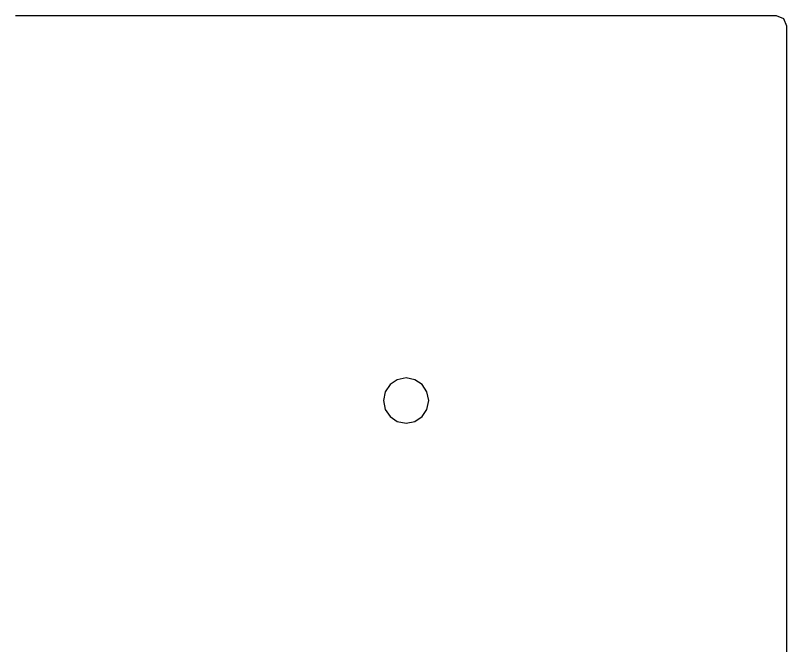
# Model space of a CAD drawing. Extents: x 6 to 289, y 8 to 203.
# Drawn here: x 251.49 to 288.99, y 52.86 to 83.53 of the extents above; entities that cross this region are included whole.
import ezdxf

# ---------------------------------------------------------------- set-up
doc = ezdxf.new("R2010")
doc.units = 0

msp = doc.modelspace()

# ---------------------------------------------------------------- linework, layer by layer
at = {"layer": 'Layer 1'}
for p, q in [((251.487, 83.5341), (288.487, 83.5341)), ((288.486, 83.5323), (288.839703, 83.38581)), ((288.839703, 83.38581), (288.986238, 83.032415)), ((288.988, 83.0336), (288.988, 27.7838)), ((270.05785, 65.799159), (269.708214, 65.563426)), ((270.486, 65.8856), (270.05785, 65.799159)), ((270.9143, 65.799158), (270.486, 65.8856)), ((270.486, 65.8856), (270.486, 65.8856)), ((271.263919, 65.563426), (270.9143, 65.799158)), ((269.708214, 65.563426), (269.472482, 65.213791)), ((271.499568, 65.21379), (271.263919, 65.563426)), ((269.472482, 65.213791), (269.38604, 64.78564)), ((271.58596, 64.78564), (271.499568, 65.21379)), ((269.38604, 64.78564), (269.472481, 64.35749)), ((271.499568, 64.357489), (271.58596, 64.78564)), ((269.472481, 64.35749), (269.708214, 64.007854)), ((271.263918, 64.007854), (271.499568, 64.357489)), ((269.708214, 64.007854), (270.057849, 63.772122)), ((270.057849, 63.772122), (270.486, 63.68568)), ((270.486, 63.68568), (270.914299, 63.772121)), ((270.914299, 63.772121), (271.263918, 64.007854))]:
    msp.add_line(p, q, dxfattribs=at)

doc.saveas('drawing.dxf')
